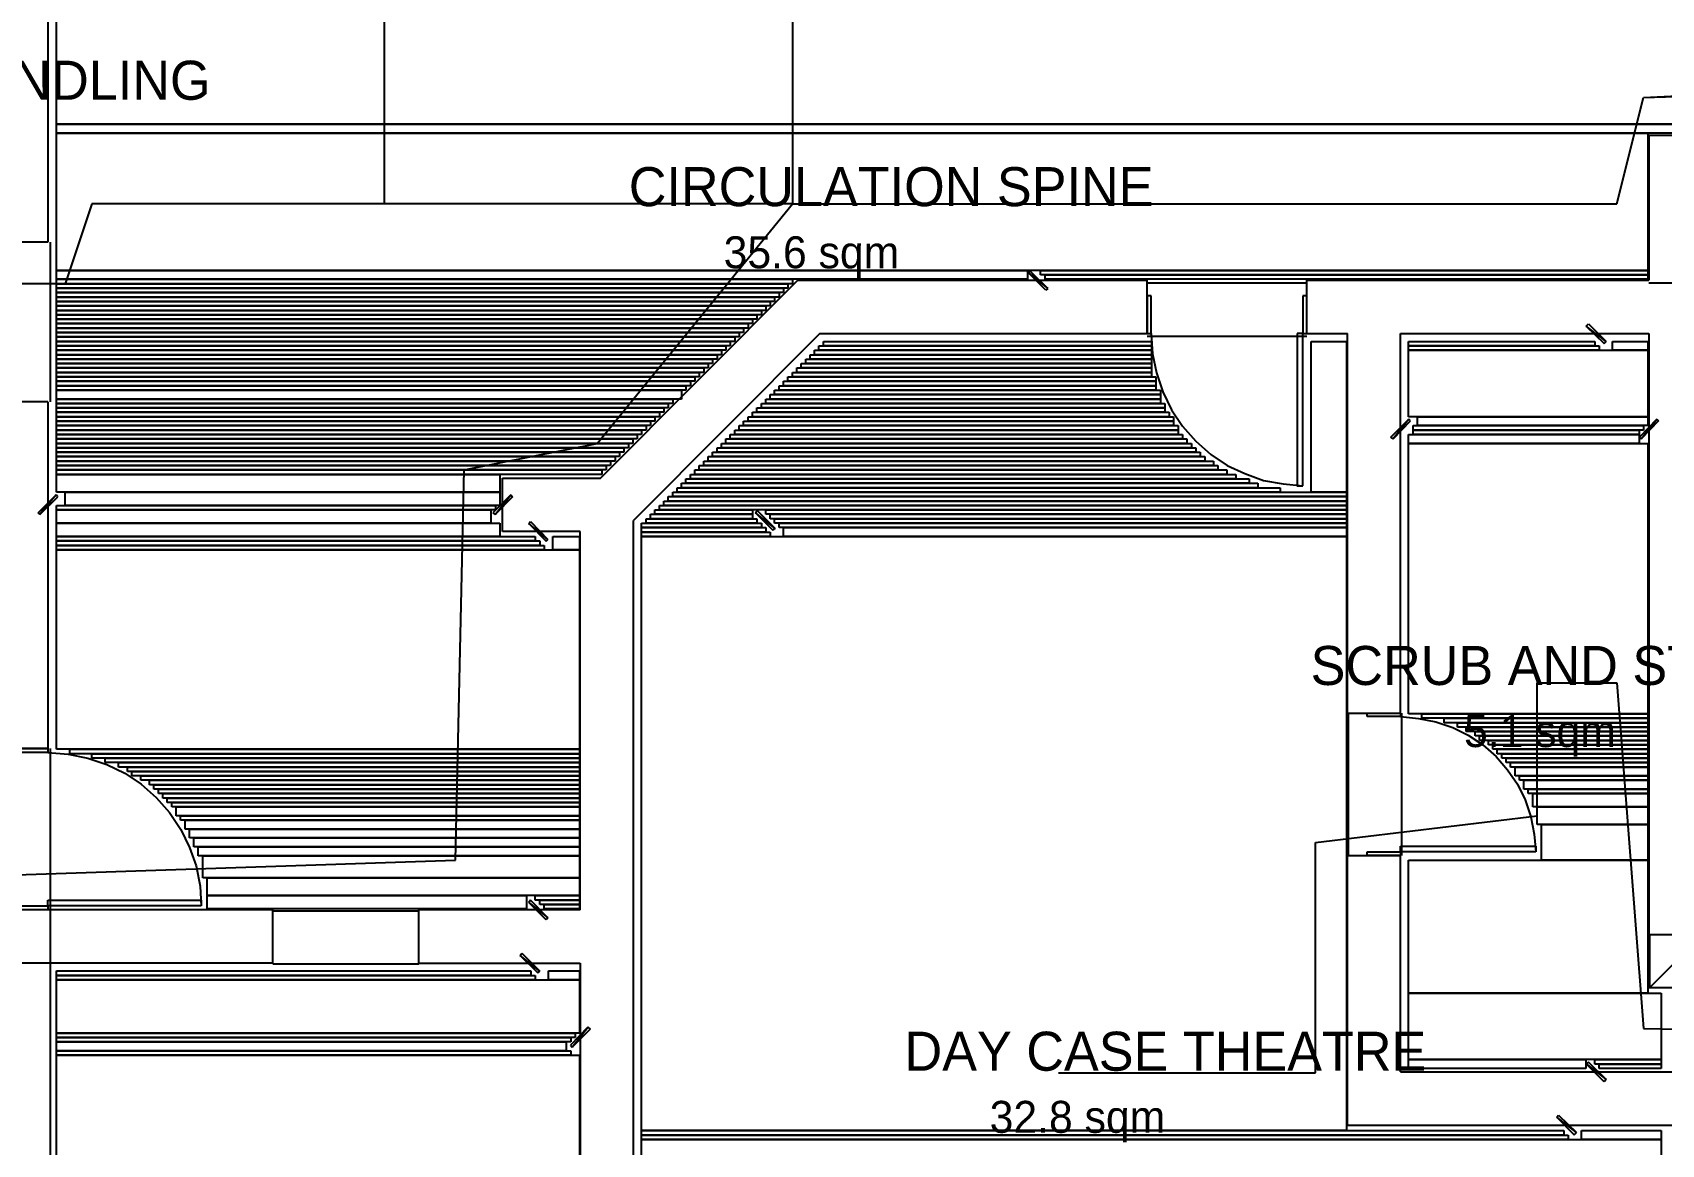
# Model space of a CAD drawing. Header units: millimetres. Extents: x -1419 to 55175, y -17366 to 3110.
# Drawn here: x 9290 to 18476, y -13228 to -6959 of the extents above; entities that cross this region are included whole.
import ezdxf

# ---------------------------------------------------------------- set-up
doc = ezdxf.new("R2010")
doc.units = ezdxf.units.MM
for name, color, linetype in [('COLUMN', 7, 'CONTINUOUS'), ('DOOR-EXISTING', 8, 'CONTINUOUS'), ('FLOW-PATIENT', 5, 'CONTINUOUS'), ('FLOW-STAFF', 30, 'CONTINUOUS'), ('FLOW-WASTE', 1, 'CONTINUOUS'), ('OPENING-CASED', 4, 'CONTINUOUS'), ('ROOM-AREA', 8, 'CONTINUOUS'), ('ROOM-TEXT', 7, 'CONTINUOUS'), ('WALL-EXISTING', 7, 'CONTINUOUS'), ('ZONE-COMMON', 8, 'CONTINUOUS'), ('ZONE-THEATRE', 1, 'CONTINUOUS')]:
    doc.layers.add(name, color=color, linetype=linetype)

msp = doc.modelspace()

# ---------------------------------------------------------------- linework, layer by layer
at = {"layer": 'COLUMN'}
for p, q in [((14916.8, -8303.4), (14907, -8313.2)), ((14907, -8313.2), (15014.7, -8401.3)), ((14907, -8313.2), (15014.7, -8401.3)), ((15004.9, -8411.1), (14907, -8313.2)), ((15014.7, -8401.3), (14916.8, -8303.4)), ((15014.7, -8401.3), (15004.9, -8411.1)), ((18052.2, -8613.4), (18065.3, -8600.3)), ((18163.2, -8701.5), (18052.2, -8613.4)), ((18052.2, -8613.4), (18153.4, -8711.3)), ((18163.2, -8701.5), (18052.2, -8613.4)), ((18065.3, -8600.3), (18163.2, -8701.5)), ((18153.4, -8711.3), (18163.2, -8701.5)), ((16949.5, -9239.8), (17050.6, -9138.7)), ((17050.6, -9138.7), (16962.5, -9249.6)), ((17050.6, -9138.7), (16962.5, -9249.6)), ((16962.5, -9249.6), (17060.4, -9148.5)), ((17060.4, -9148.5), (17050.6, -9138.7)), ((18450.3, -9138.7), (18352.4, -9239.8)), ((18362.2, -9249.6), (18450.3, -9138.7)), ((18362.2, -9249.6), (18450.3, -9138.7)), ((18460.1, -9148.5), (18362.2, -9249.6)), ((18450.3, -9138.7), (18460.1, -9148.5)), ((16962.5, -9249.6), (16949.5, -9239.8)), ((18352.4, -9239.8), (18362.2, -9249.6)), ((9321.4, -9667.2), (9422.5, -9566.1)), ((9422.5, -9566.1), (9331.2, -9677)), ((9422.5, -9566.1), (9331.2, -9677)), ((9331.2, -9677), (9432.3, -9575.9)), ((9432.3, -9575.9), (9422.5, -9566.1)), ((11987, -9566.1), (11885.8, -9667.2)), ((11898.9, -9677), (11987, -9566.1)), ((11898.9, -9677), (11987, -9566.1)), ((11996.8, -9575.9), (11898.9, -9677)), ((11987, -9566.1), (11996.8, -9575.9)), ((9331.2, -9677), (9321.4, -9667.2)), ((11885.8, -9667.2), (11898.9, -9677)), ((12088.1, -9726), (12097.9, -9716.2)), ((12195.8, -9817.3), (12088.1, -9726)), ((12088.1, -9726), (12186, -9827.1)), ((12195.8, -9817.3), (12088.1, -9726)), ((12097.9, -9716.2), (12195.8, -9817.3)), ((13367.1, -9667.2), (13376.9, -9654.2)), ((13478, -9755.3), (13367.1, -9667.2)), ((13367.1, -9667.2), (13465, -9765.1)), ((13478, -9755.3), (13367.1, -9667.2)), ((13376.9, -9654.2), (13478, -9755.3)), ((12186, -9827.1), (12195.8, -9817.3)), ((13465, -9765.1), (13478, -9755.3)), ((12097.9, -11849.9), (12088.1, -11863)), ((12088.1, -11863), (12195.8, -11951.1)), ((12088.1, -11863), (12195.8, -11951.1)), ((12186, -11960.9), (12088.1, -11863)), ((12195.8, -11951.1), (12097.9, -11849.9)), ((12195.8, -11951.1), (12186, -11960.9)), ((18407.9, -12045.7), (18407.9, -12345.9)), ((18407.9, -12345.9), (18708, -12045.7)), ((18708, -12045.7), (18407.9, -12045.7)), ((18407.9, -12345.9), (18708, -12045.7)), ((12039.2, -12163.2), (12049, -12150.1)), ((12150.1, -12251.3), (12039.2, -12163.2)), ((12039.2, -12163.2), (12140.3, -12261)), ((12150.1, -12251.3), (12039.2, -12163.2)), ((12049, -12150.1), (12150.1, -12251.3)), ((12140.3, -12261), (12150.1, -12251.3)), ((18708, -12345.9), (18407.9, -12345.9)), ((12420.9, -12567.7), (12323, -12668.9)), ((12332.8, -12678.7), (12420.9, -12567.7)), ((12332.8, -12678.7), (12420.9, -12567.7)), ((12434, -12577.5), (12332.8, -12678.7)), ((12420.9, -12567.7), (12434, -12577.5)), ((12323, -12668.9), (12332.8, -12678.7)), ((18065.3, -12763.5), (18052.2, -12773.3)), ((18163.2, -12861.4), (18065.3, -12763.5)), ((18052.2, -12773.3), (18163.2, -12861.4)), ((18052.2, -12773.3), (18163.2, -12861.4)), ((18153.4, -12874.4), (18052.2, -12773.3)), ((18163.2, -12861.4), (18153.4, -12874.4)), ((17885.8, -13073.4), (17895.6, -13063.7)), ((17996.8, -13161.5), (17885.8, -13073.4)), ((17885.8, -13073.4), (17983.7, -13174.6)), ((17996.8, -13161.5), (17885.8, -13073.4)), ((17895.6, -13063.7), (17996.8, -13161.5)), ((17983.7, -13174.6), (17996.8, -13161.5))]:
    msp.add_line(p, q, dxfattribs=at)
at = {"layer": 'DOOR-EXISTING'}
for p, q in [((15598.7, -8443.7), (15575.9, -8443.7)), ((15575.9, -8443.7), (15575.9, -8655.8)), ((15598.7, -8655.8), (15598.7, -8443.7)), ((16453.5, -8443.7), (16453.5, -8655.8)), ((16476.4, -8443.7), (16453.5, -8443.7)), ((16476.4, -8655.8), (16476.4, -8443.7)), ((15575.9, -8655.8), (15598.7, -8655.8)), ((15598.7, -8655.8), (15605.3, -8770)), ((16453.5, -8655.8), (16420.9, -8655.8)), ((16420.9, -8655.8), (16420.9, -9513.9)), ((16453.5, -8655.8), (16476.4, -8655.8)), ((16453.5, -9513.9), (16453.5, -8655.8)), ((15605.3, -8770), (15628.1, -8877.7)), ((15628.1, -8877.7), (15664, -8985.3)), ((15664, -8985.3), (15712.9, -9086.5)), ((15712.9, -9086.5), (15774.9, -9177.8)), ((15774.9, -9177.8), (15850, -9262.7)), ((15850, -9262.7), (15934.8, -9337.7)), ((15934.8, -9337.7), (16026.1, -9399.7)), ((16026.1, -9399.7), (16127.3, -9445.4)), ((16127.3, -9445.4), (16231.7, -9484.5)), ((16231.7, -9484.5), (16342.6, -9504.1)), ((16342.6, -9504.1), (16453.5, -9513.9)), ((16420.9, -9513.9), (16453.5, -9513.9)), ((16815.7, -10815.7), (16815.7, -10796.1)), ((16815.7, -10796.1), (17004.9, -10796.1)), ((17004.9, -10815.7), (16815.7, -10815.7)), ((17004.9, -10796.1), (17004.9, -10815.7)), ((17004.9, -10815.7), (17106.1, -10825.5)), ((17106.1, -10825.5), (17204, -10845)), ((17204, -10845), (17298.6, -10877.7)), ((17298.6, -10877.7), (17386.7, -10920.1)), ((17386.7, -10920.1), (17468.2, -10975.6)), ((9161.5, -10995.1), (9376.9, -10995.1)), ((9376.9, -11018), (9161.5, -11018)), ((9376.9, -10995.1), (9376.9, -11018)), ((9376.9, -11018), (9491, -11027.8)), ((17468.2, -10975.6), (17543.3, -11040.8)), ((9491, -11027.8), (9602, -11050.6)), ((9602, -11050.6), (9709.6, -11086.5)), ((9709.6, -11086.5), (9810.8, -11135.4)), ((17543.3, -11040.8), (17608.5, -11115.8)), ((9810.8, -11135.4), (9902.1, -11197.4)), ((9902.1, -11197.4), (9987, -11272.5)), ((17608.5, -11115.8), (17664, -11197.4)), ((17664, -11197.4), (17706.4, -11285.5)), ((9987, -11272.5), (10062, -11357.3)), ((17706.4, -11285.5), (17739, -11380.1)), ((10062, -11357.3), (10127.3, -11451.9)), ((17739, -11380.1), (17758.6, -11478)), ((10127.3, -11451.9), (10176.2, -11553)), ((17758.6, -11478), (17768.4, -11579.1)), ((10176.2, -11553), (10212.1, -11657.4)), ((17004.9, -11579.1), (17004.9, -11546.5)), ((17004.9, -11546.5), (17768.4, -11546.5)), ((17768.4, -11546.5), (17768.4, -11579.1)), ((10212.1, -11657.4), (10234.9, -11771.6)), ((16815.7, -11579.1), (17004.9, -11579.1)), ((16815.7, -11598.7), (16815.7, -11579.1)), ((17004.9, -11598.7), (16815.7, -11598.7)), ((17004.9, -11579.1), (17004.9, -11598.7)), ((17768.4, -11579.1), (17004.9, -11579.1)), ((10234.9, -11771.6), (10241.5, -11882.6)), ((9161.5, -11882.6), (9376.9, -11882.6)), ((9376.9, -11905.4), (9161.5, -11905.4)), ((9376.9, -11882.6), (9376.9, -11849.9)), ((9376.9, -11849.9), (10241.5, -11849.9)), ((9376.9, -11882.6), (9376.9, -11905.4)), ((10241.5, -11882.6), (9376.9, -11882.6)), ((10241.5, -11849.9), (10241.5, -11882.6))]:
    msp.add_line(p, q, dxfattribs=at)
at = {"layer": 'FLOW-PATIENT'}
for p, q in [((11275, -7925), (11275, -3225)), ((18225, -7925), (18375, -7325)), ((18225, -7925), (18375, -7325)), ((18375, -7325), (20075, -7275)), ((18375, -7325), (19425, -7275)), ((13575, -7925), (11275, -7925)), ((12475, -9275), (13575, -7925)), ((13575, -7925), (18225, -7925)), ((13575, -7925), (18225, -7925)), ((11725, -9425), (12475, -9275)), ((11675, -11625), (11725, -9425)), ((4225, -11875), (11675, -11625))]:
    msp.add_line(p, q, dxfattribs=at)
at = {"layer": 'FLOW-STAFF'}
for p, q in [((13575, -6725), (13575, -7925)), ((9625, -7925), (9475, -8375)), ((13575, -7925), (9625, -7925)), ((9475, -8375), (5775, -8375))]:
    msp.add_line(p, q, dxfattribs=at)
at = {"layer": 'FLOW-WASTE'}
for p, q in [((17775, -11375), (17775, -10625)), ((17775, -10625), (18225, -10625)), ((18225, -10625), (18375, -12575)), ((16525, -11525), (17775, -11375)), ((16525, -12825), (16525, -11525)), ((18375, -12575), (21825, -12625)), ((15075, -12825), (16525, -12825))]:
    msp.add_line(p, q, dxfattribs=at)
at = {"layer": 'OPENING-CASED'}
for p, q in [((9390, -8140.3), (9390, -9040.8)), ((15575.9, -8370), (16476.4, -8370)), ((18404.6, -8370), (21536.8, -8370)), ((15575.9, -8670), (16476.4, -8670)), ((16710, -10796.1), (16710, -11598.7)), ((17010, -10796.1), (17010, -11598.7)), ((9390, -10995.1), (9390, -14326.3)), ((10646, -11910), (11468.2, -11910)), ((10646, -12210), (11468.2, -12210))]:
    msp.add_line(p, q, dxfattribs=at)
at = {"layer": 'WALL-EXISTING'}
for p, q in [((9376.9, -6225.1), (9376.9, -8140.3)), ((18404.6, -7536.7), (18404.6, -8355.6)), ((18404.6, -7536.7), (18704.8, -7536.7)), ((9376.9, -8140.3), (9076.7, -8140.3)), ((12492.7, -9471.5), (13605.3, -8355.6)), ((13605.3, -8355.6), (15575.9, -8355.6)), ((15575.9, -8655.8), (15575.9, -8355.6)), ((16476.4, -8355.6), (18404.6, -8355.6)), ((16476.4, -8655.8), (16476.4, -8355.6)), ((13729.2, -8655.8), (12678.7, -9709.6)), ((13729.2, -8655.8), (15575.9, -8655.8)), ((16476.4, -8655.8), (16704.8, -8655.8)), ((16704.8, -10796.1), (16704.8, -8655.8)), ((17004.9, -10796.1), (17004.9, -8655.8)), ((17004.9, -8655.8), (18404.6, -8655.8)), ((18404.6, -8655.8), (18404.6, -12342.6)), ((9376.9, -9040.8), (9076.7, -9040.8)), ((9376.9, -9040.8), (9376.9, -10995.1)), ((11941.3, -9771.6), (11941.3, -9471.5)), ((11941.3, -9471.5), (12492.7, -9471.5)), ((12678.7, -16016.3), (12678.7, -9709.6)), ((12378.5, -9771.6), (11941.3, -9771.6)), ((12378.5, -11905.4), (12378.5, -9771.6)), ((16704.8, -10796.1), (17004.9, -10796.1)), ((9376.9, -10995.1), (9076.7, -10995.1)), ((16704.8, -11598.7), (17004.9, -11598.7)), ((16704.8, -13119.1), (16704.8, -11598.7)), ((17004.9, -12819), (17004.9, -11598.7)), ((10646, -11905.4), (9076.7, -11905.4)), ((10646, -12205.6), (10646, -11905.4)), ((12378.5, -11905.4), (11468.2, -11905.4)), ((11468.2, -12205.6), (11468.2, -11905.4)), ((10646, -12205.6), (9076.7, -12205.6)), ((11468.2, -12205.6), (12378.5, -12205.6)), ((12378.5, -12205.6), (12378.5, -14026.1)), ((18404.6, -12342.6), (21556.3, -12342.6)), ((17004.9, -12819), (18704.8, -12819)), ((16704.8, -13119.1), (18704.8, -13119.1))]:
    msp.add_line(p, q, dxfattribs=at)
at = {"layer": 'ZONE-COMMON'}
for p, q in [((9425, -7475), (9425, -6525)), ((20275, -7475), (9425, -7475)), ((9425, -7475), (18625, -7475)), ((9425, -7525), (9425, -7475)), ((18625, -7525), (9425, -7525)), ((9425, -7525), (18400, -7525)), ((9425, -8300), (9425, -7525)), ((18400, -7525), (18400, -8300)), ((18400, -8300), (9425, -8300)), ((9425, -8300), (14900, -8300)), ((9425, -8350), (9425, -8300)), ((14900, -8350), (9425, -8350)), ((9425, -8350), (13575, -8350)), ((9425, -8375), (9425, -8350)), ((13575, -8350), (13575, -8375)), ((14900, -8300), (14900, -8350)), ((14975, -8300), (18400, -8300)), ((14975, -8325), (14975, -8300)), ((18400, -8325), (14975, -8325)), ((15000, -8325), (18400, -8325)), ((15000, -8350), (15000, -8325)), ((18400, -8350), (15000, -8350)), ((18400, -8300), (18400, -8325)), ((18400, -8325), (18400, -8350)), ((13575, -8375), (9425, -8375)), ((9425, -8375), (13550, -8375)), ((9425, -8400), (9425, -8375)), ((13550, -8400), (9425, -8400)), ((9425, -8400), (13525, -8400)), ((9425, -8425), (9425, -8400)), ((13525, -8425), (9425, -8425)), ((9425, -8425), (13500, -8425)), ((9425, -8450), (9425, -8425)), ((13500, -8450), (9425, -8450)), ((9425, -8450), (13475, -8450)), ((9425, -8475), (9425, -8450)), ((13475, -8450), (13475, -8475)), ((13500, -8425), (13500, -8450)), ((13525, -8400), (13525, -8425)), ((13550, -8375), (13550, -8400)), ((13475, -8475), (9425, -8475)), ((9425, -8475), (13450, -8475)), ((9425, -8500), (9425, -8475)), ((13450, -8500), (9425, -8500)), ((9425, -8500), (13425, -8500)), ((9425, -8525), (9425, -8500)), ((13425, -8525), (9425, -8525)), ((9425, -8525), (13400, -8525)), ((9425, -8550), (9425, -8525)), ((13400, -8525), (13400, -8550)), ((13425, -8500), (13425, -8525)), ((13450, -8475), (13450, -8500)), ((13400, -8550), (9425, -8550)), ((9425, -8550), (13375, -8550)), ((9425, -8575), (9425, -8550)), ((13375, -8575), (9425, -8575)), ((9425, -8575), (13350, -8575)), ((9425, -8600), (9425, -8575)), ((13350, -8600), (9425, -8600)), ((9425, -8600), (13325, -8600)), ((9425, -8625), (9425, -8600)), ((13325, -8625), (9425, -8625)), ((9425, -8625), (13300, -8625)), ((9425, -8650), (9425, -8625)), ((13300, -8625), (13300, -8650)), ((13325, -8600), (13325, -8625)), ((13350, -8575), (13350, -8600)), ((13375, -8550), (13375, -8575)), ((13300, -8650), (9425, -8650)), ((9425, -8650), (13275, -8650)), ((9425, -8675), (9425, -8650)), ((13275, -8675), (9425, -8675)), ((9425, -8675), (13250, -8675)), ((9425, -8700), (9425, -8675)), ((13250, -8700), (9425, -8700)), ((9425, -8700), (13225, -8700)), ((9425, -8725), (9425, -8700)), ((13225, -8725), (9425, -8725)), ((9425, -8725), (13200, -8725)), ((9425, -8750), (9425, -8725)), ((13200, -8725), (13200, -8750)), ((13225, -8700), (13225, -8725)), ((13250, -8675), (13250, -8700)), ((13275, -8650), (13275, -8675)), ((13200, -8750), (9425, -8750)), ((9425, -8750), (13175, -8750)), ((9425, -8775), (9425, -8750)), ((13175, -8775), (9425, -8775)), ((9425, -8775), (13150, -8775)), ((9425, -8800), (9425, -8775)), ((13150, -8800), (9425, -8800)), ((9425, -8800), (13125, -8800)), ((9425, -8825), (9425, -8800)), ((13125, -8800), (13125, -8825)), ((13150, -8775), (13150, -8800)), ((13175, -8750), (13175, -8775)), ((13125, -8825), (9425, -8825)), ((9425, -8825), (13100, -8825)), ((9425, -8850), (9425, -8825)), ((13100, -8850), (9425, -8850)), ((9425, -8850), (13075, -8850)), ((9425, -8875), (9425, -8850)), ((13075, -8875), (9425, -8875)), ((9425, -8875), (13050, -8875)), ((9425, -8900), (9425, -8875)), ((13050, -8900), (9425, -8900)), ((9425, -8900), (13025, -8900)), ((9425, -8925), (9425, -8900)), ((13025, -8900), (13025, -8925)), ((13050, -8875), (13050, -8900)), ((13075, -8850), (13075, -8875)), ((13100, -8825), (13100, -8850)), ((13025, -8925), (9425, -8925)), ((9425, -8925), (13000, -8925)), ((9425, -8950), (9425, -8925)), ((13000, -8950), (9425, -8950)), ((9425, -8950), (12975, -8950)), ((9425, -8975), (9425, -8950)), ((12975, -8975), (9425, -8975)), ((9425, -8975), (12950, -8975)), ((9425, -9025), (9425, -8975)), ((12950, -8975), (12950, -9025)), ((12975, -8950), (12975, -8975)), ((13000, -8925), (13000, -8950)), ((12950, -9025), (9425, -9025)), ((9425, -9025), (12900, -9025)), ((9425, -9050), (9425, -9025)), ((12900, -9050), (9425, -9050)), ((9425, -9050), (12875, -9050)), ((9425, -9075), (9425, -9050)), ((12875, -9075), (9425, -9075)), ((9425, -9075), (12850, -9075)), ((9425, -9100), (9425, -9075)), ((12850, -9075), (12850, -9100)), ((12875, -9050), (12875, -9075)), ((12900, -9025), (12900, -9050)), ((12850, -9100), (9425, -9100)), ((9425, -9100), (12825, -9100)), ((9425, -9125), (9425, -9100)), ((12825, -9125), (9425, -9125)), ((9425, -9125), (12800, -9125)), ((9425, -9150), (9425, -9125)), ((12800, -9150), (9425, -9150)), ((9425, -9150), (12775, -9150)), ((9425, -9175), (9425, -9150)), ((12775, -9175), (9425, -9175)), ((9425, -9175), (12750, -9175)), ((9425, -9200), (9425, -9175)), ((12750, -9175), (12750, -9200)), ((12775, -9150), (12775, -9175)), ((12800, -9125), (12800, -9150)), ((12825, -9100), (12825, -9125)), ((12750, -9200), (9425, -9200)), ((9425, -9200), (12725, -9200)), ((9425, -9225), (9425, -9200)), ((12725, -9225), (9425, -9225)), ((9425, -9225), (12700, -9225)), ((9425, -9250), (9425, -9225)), ((12700, -9250), (9425, -9250)), ((9425, -9250), (12675, -9250)), ((9425, -9275), (9425, -9250)), ((12675, -9275), (9425, -9275)), ((9425, -9275), (12650, -9275)), ((9425, -9300), (9425, -9275)), ((12650, -9275), (12650, -9300)), ((12675, -9250), (12675, -9275)), ((12700, -9225), (12700, -9250)), ((12725, -9200), (12725, -9225)), ((12650, -9300), (9425, -9300)), ((9425, -9300), (12625, -9300)), ((9425, -9325), (9425, -9300)), ((12625, -9325), (9425, -9325)), ((9425, -9325), (12600, -9325)), ((9425, -9350), (9425, -9325)), ((12600, -9350), (9425, -9350)), ((9425, -9350), (12575, -9350)), ((9425, -9375), (9425, -9350)), ((12575, -9350), (12575, -9375)), ((12600, -9325), (12600, -9350)), ((12625, -9300), (12625, -9325)), ((12575, -9375), (9425, -9375)), ((9425, -9375), (12550, -9375)), ((9425, -9400), (9425, -9375)), ((12550, -9400), (9425, -9400)), ((9425, -9400), (12525, -9400)), ((9425, -9425), (9425, -9400)), ((12525, -9425), (9425, -9425)), ((9425, -9425), (12500, -9425)), ((9425, -9450), (9425, -9425)), ((12500, -9450), (9425, -9450)), ((9425, -9450), (11925, -9450)), ((9425, -9550), (9425, -9450)), ((11925, -9450), (11925, -9550)), ((12500, -9425), (12500, -9450)), ((12525, -9400), (12525, -9425)), ((12550, -9375), (12550, -9400)), ((11925, -9550), (9425, -9550)), ((9475, -9550), (11925, -9550)), ((9475, -9625), (9475, -9550)), ((11925, -9550), (11925, -9625)), ((9425, -9625), (11900, -9625)), ((9425, -9650), (9425, -9625)), ((11925, -9625), (9475, -9625)), ((11900, -9625), (11900, -9650)), ((11900, -9650), (9425, -9650)), ((9425, -9650), (11875, -9650)), ((9425, -9725), (9425, -9650)), ((9425, -9725), (11925, -9725)), ((9425, -9800), (9425, -9725)), ((11875, -9725), (9425, -9725)), ((11875, -9650), (11875, -9725)), ((11925, -9725), (11925, -9800)), ((11925, -9800), (9425, -9800)), ((9425, -9800), (12125, -9800)), ((9425, -9825), (9425, -9800)), ((12125, -9825), (9425, -9825)), ((9425, -9825), (12150, -9825)), ((9425, -9850), (9425, -9825)), ((12125, -9800), (12125, -9825)), ((12150, -9825), (12150, -9850)), ((12225, -9800), (12375, -9800)), ((12225, -9875), (12225, -9800)), ((12375, -9800), (12375, -9875)), ((12150, -9850), (9425, -9850)), ((9425, -9850), (12175, -9850)), ((9425, -9875), (9425, -9850)), ((12175, -9875), (9425, -9875)), ((9425, -9875), (12375, -9875)), ((9425, -11000), (9425, -9875)), ((12175, -9850), (12175, -9875)), ((12375, -9875), (12225, -9875)), ((12375, -9875), (12375, -11000)), ((12375, -11000), (9425, -11000)), ((9500, -11000), (12375, -11000)), ((9500, -11025), (9500, -11000)), ((12375, -11000), (12375, -11025)), ((12375, -11025), (9500, -11025)), ((9625, -11025), (12375, -11025)), ((9625, -11050), (9625, -11025)), ((12375, -11050), (9625, -11050)), ((9700, -11050), (12375, -11050)), ((9700, -11075), (9700, -11050)), ((12375, -11075), (9700, -11075)), ((9775, -11075), (12375, -11075)), ((9775, -11100), (9775, -11075)), ((12375, -11100), (9775, -11100)), ((9825, -11100), (12375, -11100)), ((9825, -11125), (9825, -11100)), ((12375, -11025), (12375, -11050)), ((12375, -11050), (12375, -11075)), ((12375, -11075), (12375, -11100)), ((12375, -11100), (12375, -11125)), ((12375, -11125), (9825, -11125)), ((9850, -11125), (12375, -11125)), ((9850, -11150), (9850, -11125)), ((12375, -11150), (9850, -11150)), ((9900, -11150), (12375, -11150)), ((9900, -11175), (9900, -11150)), ((12375, -11175), (9900, -11175)), ((9950, -11175), (12375, -11175)), ((9950, -11200), (9950, -11175)), ((12375, -11200), (9950, -11200)), ((9975, -11200), (12375, -11200)), ((9975, -11225), (9975, -11200)), ((12375, -11125), (12375, -11150)), ((12375, -11150), (12375, -11175)), ((12375, -11175), (12375, -11200)), ((12375, -11200), (12375, -11225)), ((12375, -11225), (9975, -11225)), ((10000, -11225), (12375, -11225)), ((10000, -11250), (10000, -11225)), ((12375, -11250), (10000, -11250)), ((10025, -11250), (12375, -11250)), ((10025, -11275), (10025, -11250)), ((12375, -11275), (10025, -11275)), ((10050, -11275), (12375, -11275)), ((10050, -11300), (10050, -11275)), ((12375, -11225), (12375, -11250)), ((12375, -11250), (12375, -11275)), ((12375, -11275), (12375, -11300)), ((12375, -11300), (10050, -11300)), ((10075, -11300), (12375, -11300)), ((10075, -11325), (10075, -11300)), ((12375, -11325), (10075, -11325)), ((10100, -11325), (12375, -11325)), ((10100, -11375), (10100, -11325)), ((12375, -11375), (10100, -11375)), ((10125, -11375), (12375, -11375)), ((10125, -11400), (10125, -11375)), ((12375, -11300), (12375, -11325)), ((12375, -11325), (12375, -11375)), ((12375, -11375), (12375, -11400)), ((12375, -11400), (10125, -11400)), ((10150, -11400), (12375, -11400)), ((10150, -11450), (10150, -11400)), ((12375, -11450), (10150, -11450)), ((10175, -11450), (12375, -11450)), ((10175, -11500), (10175, -11450)), ((12375, -11400), (12375, -11450)), ((12375, -11450), (12375, -11500)), ((12375, -11500), (10175, -11500)), ((10200, -11500), (12375, -11500)), ((10200, -11550), (10200, -11500)), ((12375, -11550), (10200, -11550)), ((10225, -11550), (12375, -11550)), ((10225, -11600), (10225, -11550)), ((12375, -11500), (12375, -11550)), ((12375, -11550), (12375, -11600)), ((12375, -11600), (10225, -11600)), ((10250, -11600), (12375, -11600)), ((10250, -11725), (10250, -11600)), ((12375, -11600), (12375, -11725)), ((12375, -11725), (10250, -11725)), ((10275, -11725), (12375, -11725)), ((10275, -11825), (10275, -11725)), ((12375, -11725), (12375, -11825)), ((12375, -11825), (10275, -11825)), ((10275, -11825), (12075, -11825)), ((10275, -11900), (10275, -11825)), ((12075, -11825), (12075, -11900)), ((12125, -11825), (12375, -11825)), ((12125, -11850), (12125, -11825)), ((12375, -11825), (12375, -11850)), ((12075, -11900), (10275, -11900)), ((12375, -11850), (12125, -11850)), ((12150, -11850), (12375, -11850)), ((12150, -11875), (12150, -11850)), ((12375, -11875), (12150, -11875)), ((12175, -11875), (12375, -11875)), ((12175, -11900), (12175, -11875)), ((12375, -11900), (12175, -11900)), ((12375, -11850), (12375, -11875)), ((12375, -11875), (12375, -11900)), ((9425, -12250), (12100, -12250)), ((9425, -12275), (9425, -12250)), ((12100, -12275), (9425, -12275)), ((9425, -12275), (12125, -12275)), ((9425, -12300), (9425, -12275)), ((12125, -12300), (9425, -12300)), ((9425, -12300), (12375, -12300)), ((9425, -12600), (9425, -12300)), ((12100, -12250), (12100, -12275)), ((12125, -12275), (12125, -12300)), ((12200, -12250), (12375, -12250)), ((12200, -12300), (12200, -12250)), ((12375, -12300), (12200, -12300)), ((12375, -12250), (12375, -12300)), ((12375, -12300), (12375, -12600)), ((12375, -12600), (9425, -12600)), ((9425, -12600), (12350, -12600)), ((9425, -12625), (9425, -12600)), ((12350, -12625), (9425, -12625)), ((9425, -12625), (12325, -12625)), ((9425, -12650), (9425, -12625)), ((12325, -12650), (9425, -12650)), ((9425, -12650), (12300, -12650)), ((9425, -12700), (9425, -12650)), ((12300, -12650), (12300, -12700)), ((12325, -12625), (12325, -12650)), ((12350, -12600), (12350, -12625)), ((9425, -12700), (12325, -12700)), ((9425, -12725), (9425, -12700)), ((12300, -12700), (9425, -12700)), ((9425, -12725), (12375, -12725)), ((9425, -13950), (9425, -12725)), ((12325, -12725), (9425, -12725)), ((12325, -12700), (12325, -12725)), ((12375, -12725), (12375, -13950))]:
    msp.add_line(p, q, dxfattribs=at)
at = {"layer": 'ZONE-THEATRE'}
for p, q in [((13725, -8725), (15600, -8725)), ((13725, -8750), (13725, -8725)), ((13750, -8700), (15600, -8700)), ((13750, -8725), (13750, -8700)), ((15600, -8725), (13750, -8725)), ((15600, -8700), (15600, -8725)), ((15600, -8725), (15600, -8750)), ((16500, -8700), (16700, -8700)), ((16500, -9550), (16500, -8700)), ((16700, -8700), (16700, -9550)), ((17050, -8700), (18100, -8700)), ((17050, -8725), (17050, -8700)), ((18100, -8725), (17050, -8725)), ((17050, -8725), (18125, -8725)), ((17050, -8750), (17050, -8725)), ((18100, -8700), (18100, -8725)), ((18125, -8725), (18125, -8750)), ((18200, -8700), (18400, -8700)), ((18200, -8750), (18200, -8700)), ((18400, -8700), (18400, -8750)), ((13650, -8800), (15600, -8800)), ((13650, -8825), (13650, -8800)), ((13675, -8775), (15600, -8775)), ((13675, -8800), (13675, -8775)), ((15600, -8800), (13675, -8800)), ((13700, -8750), (15600, -8750)), ((13700, -8775), (13700, -8750)), ((15600, -8775), (13700, -8775)), ((15600, -8750), (13725, -8750)), ((15600, -8750), (15600, -8775)), ((15600, -8775), (15600, -8800)), ((15600, -8800), (15600, -8825)), ((18125, -8750), (17050, -8750)), ((17050, -8750), (18400, -8750)), ((17050, -9125), (17050, -8750)), ((18400, -8750), (18200, -8750)), ((18400, -8750), (18400, -9125)), ((13550, -8900), (15625, -8900)), ((13550, -8925), (13550, -8900)), ((13575, -8875), (15600, -8875)), ((13575, -8900), (13575, -8875)), ((15600, -8900), (13575, -8900)), ((13600, -8850), (15600, -8850)), ((13600, -8875), (13600, -8850)), ((15600, -8875), (13600, -8875)), ((13625, -8825), (15600, -8825)), ((13625, -8850), (13625, -8825)), ((15600, -8850), (13625, -8850)), ((15600, -8825), (13650, -8825)), ((15600, -8825), (15600, -8850)), ((15600, -8850), (15600, -8875)), ((15600, -8875), (15600, -8900)), ((15625, -8900), (15625, -8925)), ((13450, -9000), (15650, -9000)), ((13450, -9025), (13450, -9000)), ((13475, -8975), (15650, -8975)), ((13475, -9000), (13475, -8975)), ((15650, -9000), (13475, -9000)), ((13500, -8950), (15625, -8950)), ((13500, -8975), (13500, -8950)), ((15625, -8975), (13500, -8975)), ((13525, -8925), (15625, -8925)), ((13525, -8950), (13525, -8925)), ((15625, -8950), (13525, -8950)), ((15625, -8925), (13550, -8925)), ((15625, -8925), (15625, -8950)), ((15625, -8950), (15625, -8975)), ((15650, -8975), (15650, -9000)), ((15650, -9000), (15650, -9025)), ((13375, -9075), (15675, -9075)), ((13375, -9100), (13375, -9075)), ((13400, -9050), (15675, -9050)), ((13400, -9075), (13400, -9050)), ((15675, -9075), (13400, -9075)), ((13425, -9025), (15650, -9025)), ((13425, -9050), (13425, -9025)), ((15650, -9050), (13425, -9050)), ((15650, -9025), (13450, -9025)), ((15650, -9025), (15650, -9050)), ((15675, -9050), (15675, -9075)), ((15675, -9075), (15675, -9100)), ((13275, -9175), (15750, -9175)), ((13275, -9200), (13275, -9175)), ((13300, -9150), (15725, -9150)), ((13300, -9175), (13300, -9150)), ((15725, -9175), (13300, -9175)), ((13325, -9125), (15725, -9125)), ((13325, -9150), (13325, -9125)), ((15725, -9150), (13325, -9150)), ((13350, -9100), (15700, -9100)), ((13350, -9125), (13350, -9100)), ((15700, -9125), (13350, -9125)), ((15675, -9100), (13375, -9100)), ((15700, -9100), (15700, -9125)), ((15725, -9125), (15725, -9150)), ((15725, -9150), (15725, -9175)), ((15750, -9175), (15750, -9200)), ((18400, -9125), (17050, -9125)), ((17075, -9175), (18375, -9175)), ((17075, -9200), (17075, -9175)), ((17100, -9125), (18400, -9125)), ((17100, -9175), (17100, -9125)), ((18400, -9175), (17100, -9175)), ((18375, -9175), (18375, -9200)), ((18400, -9125), (18400, -9175)), ((13175, -9275), (15825, -9275)), ((13175, -9300), (13175, -9275)), ((13200, -9250), (15800, -9250)), ((13200, -9275), (13200, -9250)), ((15800, -9275), (13200, -9275)), ((13225, -9225), (15775, -9225)), ((13225, -9250), (13225, -9225)), ((15775, -9250), (13225, -9250)), ((13250, -9200), (15750, -9200)), ((13250, -9225), (13250, -9200)), ((15750, -9225), (13250, -9225)), ((15750, -9200), (13275, -9200)), ((15750, -9200), (15750, -9225)), ((15775, -9225), (15775, -9250)), ((15800, -9250), (15800, -9275)), ((15825, -9275), (15825, -9300)), ((17050, -9225), (18350, -9225)), ((17050, -9275), (17050, -9225)), ((17050, -9275), (18400, -9275)), ((17050, -10800), (17050, -9275)), ((18350, -9275), (17050, -9275)), ((18375, -9200), (17075, -9200)), ((17075, -9200), (18350, -9200)), ((17075, -9225), (17075, -9200)), ((18350, -9225), (17075, -9225)), ((18350, -9200), (18350, -9225)), ((18350, -9225), (18350, -9275)), ((18400, -9275), (18400, -10800)), ((13100, -9350), (15900, -9350)), ((13100, -9375), (13100, -9350)), ((13125, -9325), (15875, -9325)), ((13125, -9350), (13125, -9325)), ((15875, -9350), (13125, -9350)), ((13150, -9300), (15850, -9300)), ((13150, -9325), (13150, -9300)), ((15850, -9325), (13150, -9325)), ((15825, -9300), (13175, -9300)), ((15850, -9300), (15850, -9325)), ((15875, -9325), (15875, -9350)), ((15900, -9350), (15900, -9375)), ((13000, -9450), (16075, -9450)), ((13000, -9475), (13000, -9450)), ((13025, -9425), (16025, -9425)), ((13025, -9450), (13025, -9425)), ((16025, -9450), (13025, -9450)), ((13050, -9400), (15975, -9400)), ((13050, -9425), (13050, -9400)), ((15975, -9425), (13050, -9425)), ((13075, -9375), (15950, -9375)), ((13075, -9400), (13075, -9375)), ((15950, -9400), (13075, -9400)), ((15900, -9375), (13100, -9375)), ((15950, -9375), (15950, -9400)), ((15975, -9400), (15975, -9425)), ((16025, -9425), (16025, -9450)), ((16075, -9450), (16075, -9475)), ((12900, -9550), (16700, -9550)), ((12900, -9575), (12900, -9550)), ((12925, -9525), (16325, -9525)), ((12925, -9550), (12925, -9525)), ((16325, -9550), (12925, -9550)), ((12950, -9500), (16200, -9500)), ((12950, -9525), (12950, -9500)), ((16200, -9525), (12950, -9525)), ((12975, -9475), (16150, -9475)), ((12975, -9500), (12975, -9475)), ((16150, -9500), (12975, -9500)), ((16075, -9475), (13000, -9475)), ((16150, -9475), (16150, -9500)), ((16200, -9500), (16200, -9525)), ((16325, -9525), (16325, -9550)), ((16700, -9550), (16500, -9550)), ((16700, -9550), (16700, -9575)), ((12825, -9625), (16700, -9625)), ((12825, -9650), (12825, -9625)), ((12850, -9600), (16700, -9600)), ((12850, -9625), (12850, -9600)), ((16700, -9625), (12850, -9625)), ((12875, -9575), (16700, -9575)), ((12875, -9600), (12875, -9575)), ((16700, -9600), (12875, -9600)), ((16700, -9575), (12900, -9575)), ((16700, -9575), (16700, -9600)), ((16700, -9600), (16700, -9625)), ((16700, -9625), (16700, -9650)), ((12725, -9725), (13400, -9725)), ((12725, -9750), (12725, -9725)), ((12750, -9700), (13375, -9700)), ((12750, -9725), (12750, -9700)), ((13375, -9725), (12750, -9725)), ((12775, -9675), (13350, -9675)), ((12775, -9700), (12775, -9675)), ((13350, -9700), (12775, -9700)), ((12800, -9650), (13350, -9650)), ((12800, -9675), (12800, -9650)), ((13350, -9675), (12800, -9675)), ((16700, -9650), (12825, -9650)), ((13350, -9650), (13350, -9675)), ((13350, -9675), (13350, -9700)), ((13375, -9700), (13375, -9725)), ((13400, -9725), (13400, -9750)), ((13425, -9650), (16700, -9650)), ((13425, -9675), (13425, -9650)), ((16700, -9675), (13425, -9675)), ((13450, -9675), (16700, -9675)), ((13450, -9700), (13450, -9675)), ((16700, -9700), (13450, -9700)), ((13475, -9700), (16700, -9700)), ((13475, -9725), (13475, -9700)), ((16700, -9725), (13475, -9725)), ((13500, -9725), (16700, -9725)), ((13500, -9750), (13500, -9725)), ((16700, -9650), (16700, -9675)), ((16700, -9675), (16700, -9700)), ((16700, -9700), (16700, -9725)), ((16700, -9725), (16700, -9750)), ((13400, -9750), (12725, -9750)), ((12725, -9750), (13425, -9750)), ((12725, -9775), (12725, -9750)), ((13425, -9775), (12725, -9775)), ((12725, -9775), (13450, -9775)), ((12725, -9800), (12725, -9775)), ((13450, -9800), (12725, -9800)), ((12725, -9800), (16700, -9800)), ((12725, -13150), (12725, -9800)), ((13425, -9750), (13425, -9775)), ((13450, -9775), (13450, -9800)), ((16700, -9750), (13500, -9750)), ((13525, -9750), (16700, -9750)), ((13525, -9800), (13525, -9750)), ((16700, -9800), (13525, -9800)), ((16700, -9750), (16700, -9800)), ((16700, -9800), (16700, -13150)), ((18400, -10800), (17050, -10800)), ((17125, -10800), (18400, -10800)), ((17125, -10825), (17125, -10800)), ((18400, -10825), (17125, -10825)), ((17250, -10825), (18400, -10825)), ((17250, -10850), (17250, -10825)), ((18400, -10800), (18400, -10825)), ((18400, -10825), (18400, -10850)), ((18400, -10850), (17250, -10850)), ((17325, -10850), (18400, -10850)), ((17325, -10875), (17325, -10850)), ((18400, -10875), (17325, -10875)), ((17375, -10875), (18400, -10875)), ((17375, -10900), (17375, -10875)), ((18400, -10900), (17375, -10900)), ((17425, -10900), (18400, -10900)), ((17425, -10925), (17425, -10900)), ((18400, -10925), (17425, -10925)), ((17450, -10925), (18400, -10925)), ((17450, -10950), (17450, -10925)), ((18400, -10850), (18400, -10875)), ((18400, -10875), (18400, -10900)), ((18400, -10900), (18400, -10925)), ((18400, -10925), (18400, -10950)), ((18400, -10950), (17450, -10950)), ((17500, -10950), (18400, -10950)), ((17500, -10975), (17500, -10950)), ((18400, -10975), (17500, -10975)), ((17525, -10975), (18400, -10975)), ((17525, -11000), (17525, -10975)), ((18400, -11000), (17525, -11000)), ((17550, -11000), (18400, -11000)), ((17550, -11025), (17550, -11000)), ((18400, -10950), (18400, -10975)), ((18400, -10975), (18400, -11000)), ((18400, -11000), (18400, -11025)), ((18400, -11025), (17550, -11025)), ((17575, -11025), (18400, -11025)), ((17575, -11050), (17575, -11025)), ((18400, -11050), (17575, -11050)), ((17600, -11050), (18400, -11050)), ((17600, -11075), (17600, -11050)), ((18400, -11075), (17600, -11075)), ((17625, -11075), (18400, -11075)), ((17625, -11100), (17625, -11075)), ((18400, -11100), (17625, -11100)), ((17650, -11100), (18400, -11100)), ((17650, -11150), (17650, -11100)), ((18400, -11025), (18400, -11050)), ((18400, -11050), (18400, -11075)), ((18400, -11075), (18400, -11100)), ((18400, -11100), (18400, -11150)), ((18400, -11150), (17650, -11150)), ((17675, -11150), (18400, -11150)), ((17675, -11175), (17675, -11150)), ((18400, -11175), (17675, -11175)), ((17700, -11175), (18400, -11175)), ((17700, -11225), (17700, -11175)), ((18400, -11150), (18400, -11175)), ((18400, -11175), (18400, -11225)), ((18400, -11225), (17700, -11225)), ((17725, -11225), (18400, -11225)), ((17725, -11250), (17725, -11225)), ((18400, -11250), (17725, -11250)), ((17750, -11250), (18400, -11250)), ((17750, -11325), (17750, -11250)), ((18400, -11225), (18400, -11250)), ((18400, -11250), (18400, -11325)), ((18400, -11325), (17750, -11325)), ((17775, -11325), (18400, -11325)), ((17775, -11425), (17775, -11325)), ((18400, -11325), (18400, -11425)), ((18400, -11425), (17775, -11425)), ((17800, -11425), (18400, -11425)), ((17800, -11625), (17800, -11425)), ((18400, -11425), (18400, -11625)), ((17050, -11625), (18400, -11625)), ((17050, -12375), (17050, -11625)), ((18400, -11625), (17800, -11625)), ((18400, -11625), (18400, -12375)), ((18400, -12375), (17050, -12375)), ((17050, -12375), (18475, -12375)), ((17050, -12750), (17050, -12375)), ((18475, -12375), (18475, -12750)), ((18475, -12750), (17050, -12750)), ((17050, -12750), (18050, -12750)), ((17050, -12800), (17050, -12750)), ((18050, -12750), (18050, -12800)), ((18100, -12750), (18475, -12750)), ((18100, -12775), (18100, -12750)), ((18475, -12750), (18475, -12775)), ((18050, -12800), (17050, -12800)), ((18475, -12775), (18100, -12775)), ((18125, -12775), (18475, -12775)), ((18125, -12800), (18125, -12775)), ((18475, -12800), (18125, -12800)), ((18475, -12775), (18475, -12800)), ((16700, -13150), (12725, -13150)), ((12725, -13150), (17925, -13150)), ((12725, -13175), (12725, -13150)), ((17925, -13175), (12725, -13175)), ((12725, -13175), (17950, -13175)), ((12725, -13200), (12725, -13175)), ((17950, -13200), (12725, -13200)), ((12725, -13200), (18475, -13200)), ((12725, -13450), (12725, -13200)), ((17925, -13150), (17925, -13175)), ((17950, -13175), (17950, -13200)), ((18025, -13150), (18475, -13150)), ((18025, -13200), (18025, -13150)), ((18475, -13200), (18025, -13200)), ((18475, -13150), (18475, -13200)), ((18475, -13200), (18475, -13450))]:
    msp.add_line(p, q, dxfattribs=at)

# ---------------------------------------------------------------- texts
at = {"layer": 'ROOM-AREA'}
for s, p in [('35.6 sqm', (13187.5, -8287.5)), ('5.1 sqm', (17362.5, -10987.5)), ('32.8 sqm', (14687.5, -13162.5))]:
    msp.add_text(s, height=180, dxfattribs=at).set_placement(p)
at = {"layer": 'ROOM-TEXT'}
for s, p in [('PHLEBOTOMY AND SPECIMEN HANDLING', (4327.5, -7337.5)), ('CIRCULATION SPINE', (12652.5, -7937.5)), ('SCRUB AND STERILE STORE', (16497.5, -10637.5)), ('DAY CASE THEATRE', (14207.5, -12812.5))]:
    msp.add_text(s, height=220, dxfattribs=at).set_placement(p)

doc.saveas('drawing.dxf')
